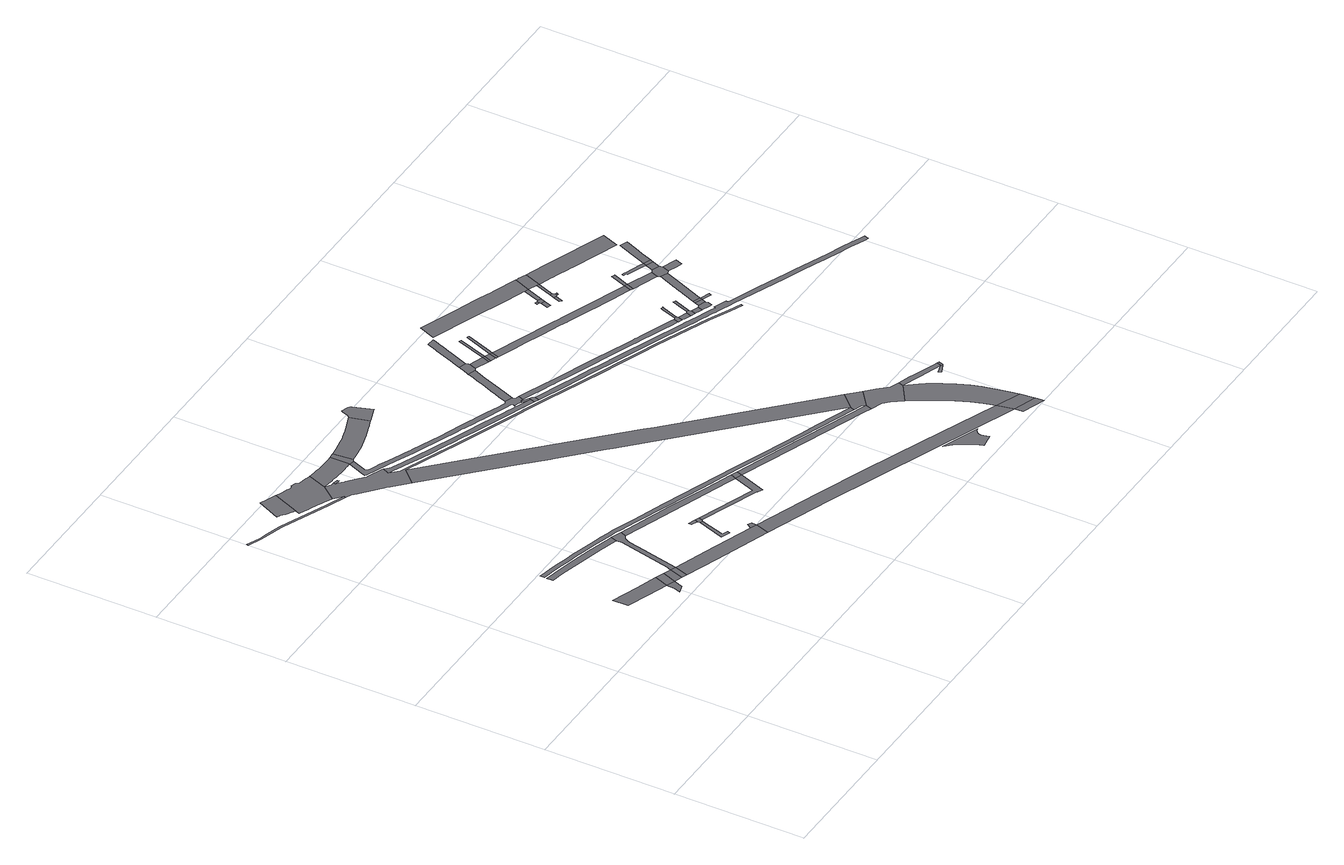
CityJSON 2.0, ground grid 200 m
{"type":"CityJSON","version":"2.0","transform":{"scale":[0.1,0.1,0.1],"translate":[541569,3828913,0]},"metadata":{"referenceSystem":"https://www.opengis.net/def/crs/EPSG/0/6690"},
"CityObjects":{
"road1":{"type":"Road","attributes":{"RoadStructureAttribute.sectionType":"1"},"geometry":[{"type":"MultiSurface","lod":"1","boundaries":[[[0,1,2,3,4,5]]]}]},
"road2":{"type":"Road","attributes":{"RoadStructureAttribute.sectionType":"1"},"geometry":[{"type":"MultiSurface","lod":"1","boundaries":[[[4,6,7,8,9]]]}]},
"road3":{"type":"Road","geometry":[{"type":"MultiSurface","lod":"1","boundaries":[[[5,4,9,10]]]}]},
"road4":{"type":"Road","attributes":{"RoadStructureAttribute.sectionType":"1"},"geometry":[{"type":"MultiSurface","lod":"1","boundaries":[[[10,9,11,12]]]}]},
"road5":{"type":"Road","geometry":[{"type":"MultiSurface","lod":"1","boundaries":[[[13,14,15,16,17,18,19,20,21,22,23,24,25,26]]]}]},
"road6":{"type":"Road","geometry":[{"type":"MultiSurface","lod":"1","boundaries":[[[12,11,27,28]]]}]},
"road7":{"type":"Road","attributes":{"RoadStructureAttribute.sectionType":"1"},"geometry":[{"type":"MultiSurface","lod":"1","boundaries":[[[29,30,31,32,33,34,35,36,37,38,39,40,41,42]]]}]},
"road8":{"type":"Road","attributes":{"function":"1"},"geometry":[{"type":"MultiSurface","lod":"1","boundaries":[[[43,44,45,46,47,48,49,50,51,52,53,54,55,56,57,58,59,60,61,62]]]}]},
"road9":{"type":"Road","geometry":[{"type":"MultiSurface","lod":"1","boundaries":[[[42,41,63,64,65,66,67,12,28,68,69,70,71,72,73,74,75,76]]]}]},
"road10":{"type":"Road","geometry":[{"type":"MultiSurface","lod":"1","boundaries":[[[77,78,79,80,81,82,83,84,62,61,85,86,87,88,89,90,91,92,93,94,95,96,97,98,99,100,101,102,103,104,105,106]]]}]},
"road11":{"type":"Road","attributes":{"RoadStructureAttribute.sectionType":"1"},"geometry":[{"type":"MultiSurface","lod":"1","boundaries":[[[107,28,27,108,109,110,111]]]}]},
"road12":{"type":"Road","geometry":[{"type":"MultiSurface","lod":"1","boundaries":[[[112,113,114,115]]]}]},
"road13":{"type":"Road","attributes":{"RoadStructureAttribute.sectionType":"1"},"geometry":[{"type":"MultiSurface","lod":"1","boundaries":[[[116,117,118,119,120,121,122,123]]]}]},
"road14":{"type":"Road","attributes":{"RoadStructureAttribute.sectionType":"1"},"geometry":[{"type":"MultiSurface","lod":"1","boundaries":[[[124,125,126,127,128,129,130,131,96,95,132,133,134,135,136,137,138,139,140,141,142,143,144,145,146,147,148,149,150,151,152]]]}]},
"road15":{"type":"Road","geometry":[{"type":"MultiSurface","lod":"1","boundaries":[[[153,154,155,156]]]}]},
"road16":{"type":"Road","geometry":[{"type":"MultiSurface","lod":"1","boundaries":[[[156,155,157,158,116,123,159,160]]]}]},
"road17":{"type":"Road","geometry":[{"type":"MultiSurface","lod":"1","boundaries":[[[161,162,111,110]]]}]},
"road18":{"type":"Road","attributes":{"RoadStructureAttribute.sectionType":"1"},"geometry":[{"type":"MultiSurface","lod":"1","boundaries":[[[163,164,165,76,75,166,167,168,169]]]}]},
"road19":{"type":"Road","geometry":[{"type":"MultiSurface","lod":"1","boundaries":[[[170,171,152,151,172,173,174,175]]]}]},
"road20":{"type":"Road","attributes":{"RoadStructureAttribute.sectionType":"1"},"geometry":[{"type":"MultiSurface","lod":"1","boundaries":[[[176,177,160,159,178,179,180,181,182,168]]]}]},
"road21":{"type":"Road","attributes":{"RoadStructureAttribute.sectionType":"1"},"geometry":[{"type":"MultiSurface","lod":"1","boundaries":[[[183,184,185,186,187,188,189,190,191,192,193,194,195,196,197,198,199,200,201,202,203,204,205,206,207,208,209,210,211,212,213,214,215,216,217,218,219,220,221,222]]]}]},
"road22":{"type":"Road","attributes":{"RoadStructureAttribute.sectionType":"1"},"geometry":[{"type":"MultiSurface","lod":"1","boundaries":[[[223,224,225,226,227,228,229,230,231,232,233,234,235,236,237,170,175,238,239,240,241,242,243,244,245,246,247,248,249,250,251,252,253,254,255,256,257,258]]]}]},
"road23":{"type":"Road","attributes":{"RoadStructureAttribute.sectionType":"1"},"geometry":[{"type":"MultiSurface","lod":"1","boundaries":[[[151,259,260,261,262,263,264,265,266,267,268,269,270,271,272,273,274,275,276,277,278,279,280,281,282,283,284,285,286,287,288,289,290,291,292,293,294,295,296,297,298,299,300,301,302,303,304,305,306,307,308,309,310,311,312,313,314,315,316,317,318,319,320,321,322,323,324,325,326,327,328,329,330,331,332,333,334,335,172]]]}]},
"road24":{"type":"Road","geometry":[{"type":"MultiSurface","lod":"1","boundaries":[[[336,169,168,182,337]]]}]},
"road25":{"type":"Road","attributes":{"RoadStructureAttribute.sectionType":"1"},"geometry":[{"type":"MultiSurface","lod":"1","boundaries":[[[338,339,340,341,342,343,344,345,346,347,348,349,350,351,352,353,354,355,356,357,358,359,360,361,362,363,364,365,366,367,368,369,370,371]]]}]},
"road26":{"type":"Road","geometry":[{"type":"MultiSurface","lod":"1","boundaries":[[[372,373,374,375,223,258,376,377,378,379,380,381,382,383]]]}]},
"road27":{"type":"Road","attributes":{"function":"1","RoadStructureAttribute.sectionType":"7"},"geometry":[{"type":"MultiSurface","lod":"1","boundaries":[[[384,385,386,387,388,389,390,391,392,393,394,395,396,397,398,399,400,401,402,222,403]]]}]},
"road28":{"type":"Road","attributes":{"RoadStructureAttribute.sectionType":"1"},"geometry":[{"type":"MultiSurface","lod":"1","boundaries":[[[404,405,406,110,109,407,408,409,410,411]]]}]},
"road29":{"type":"Road","attributes":{"RoadStructureAttribute.sectionType":"1"},"geometry":[{"type":"MultiSurface","lod":"1","boundaries":[[[412,413,337,182,414,415,416,417,418]]]}]},
"road30":{"type":"Road","geometry":[{"type":"MultiSurface","lod":"1","boundaries":[[[419,294,293,420,421,371,422]]]}]},
"road31":{"type":"Road","attributes":{"function":"1"},"geometry":[{"type":"MultiSurface","lod":"1","boundaries":[[[423,95,94,424,26,25,425,426,427,428,429,430,391,390,431,432,433,434,435,436,437,438,439,440,441,442,443,444,445,446,447,448,449,450,451,452,453,454,455,456,457,356,355,458,459,460,461,462,463,464,465,466,467,468,469,470,471,472,115,114]]]}]},
"road32":{"type":"Road","geometry":[{"type":"MultiSurface","lod":"1","boundaries":[[[473,474,422,371,370,475,476]]]}]},
"road33":{"type":"Road","attributes":{"RoadStructureAttribute.sectionType":"1"},"geometry":[{"type":"MultiSurface","lod":"1","boundaries":[[[477,478,479,480,481,482,483,484,305,304,485,486,487,488]]]}]},
"road34":{"type":"Road","attributes":{"RoadStructureAttribute.sectionType":"1"},"geometry":[{"type":"MultiSurface","lod":"1","boundaries":[[[489,490,491,492,493,494,495,496,497,498,499,500,501,502,503,504,505,506]]]}]},
"road35":{"type":"Road","geometry":[{"type":"MultiSurface","lod":"1","boundaries":[[[507,508,509,510,511,512,513,477,488,514,515,516,517,518]]]}]},
"road36":{"type":"Road","attributes":{"RoadStructureAttribute.sectionType":"1"},"geometry":[{"type":"MultiSurface","lod":"1","boundaries":[[[519,516,515,520,521]]]}]},
"road37":{"type":"Road","attributes":{"RoadStructureAttribute.sectionType":"1"},"geometry":[{"type":"MultiSurface","lod":"1","boundaries":[[[522,523,524,525,526,527,528,529,507,518,530,531,532,533,534,535,536,537]]]}]},
"road38":{"type":"Road","geometry":[{"type":"MultiSurface","lod":"1","boundaries":[[[521,520,538,539]]]}]},
"road39":{"type":"Road","attributes":{"RoadStructureAttribute.sectionType":"1"},"geometry":[{"type":"MultiSurface","lod":"1","boundaries":[[[540,539,538,541,542]]]}]},
"road40":{"type":"Road","geometry":[{"type":"MultiSurface","lod":"1","boundaries":[[[542,541,543,544,545]]]}]},
"road41":{"type":"Road","attributes":{"RoadStructureAttribute.sectionType":"1"},"geometry":[{"type":"MultiSurface","lod":"1","boundaries":[[[546,547,548,521,539]]]}]},
"road42":{"type":"Road","geometry":[{"type":"MultiSurface","lod":"1","boundaries":[[[403,222,221,549,418,550]]]}]},
"road43":{"type":"Road","attributes":{"RoadStructureAttribute.sectionType":"1"},"geometry":[{"type":"MultiSurface","lod":"1","boundaries":[[[551,552,553,554,555,556,557,542,545]]]}]},
"road44":{"type":"Road","attributes":{"RoadStructureAttribute.sectionType":"1"},"geometry":[{"type":"MultiSurface","lod":"1","boundaries":[[[558,559,560,561,562,563,564,565,566,567,301,300,568,569,570,571,572,573,574,575,576,577,578,579,580,581,582,583,584,585,586,587,588]]]}]},
"road45":{"type":"Road","geometry":[{"type":"MultiSurface","lod":"1","boundaries":[[[589,590,550,418,417,591,592,593,594,595]]]}]},
"road46":{"type":"Road","attributes":{"function":"1"},"geometry":[{"type":"MultiSurface","lod":"1","boundaries":[[[596,597,598,599,600,601,602,594,593,603,604,605,606,607,411,608]]]}]},
"road47":{"type":"Road","attributes":{"function":"1"},"geometry":[{"type":"MultiSurface","lod":"1","boundaries":[[[410,609,610,611]]]}]},
"road48":{"type":"Road","geometry":[{"type":"MultiSurface","lod":"1","boundaries":[[[411,410,611,608]]]}]},
"road49":{"type":"Road","attributes":{"RoadStructureAttribute.sectionType":"1"},"geometry":[{"type":"MultiSurface","lod":"1","boundaries":[[[612,613,614,595,594,615,616,617]]]}]},
"road50":{"type":"Road","attributes":{"RoadStructureAttribute.sectionType":"1"},"geometry":[{"type":"MultiSurface","lod":"1","boundaries":[[[618,619,620,621,622,623,624,625,626,545,544,627,628,629,630,631,632,633,634,635,636,637,638,639,640,641,642]]]}]},
"road51":{"type":"Road","attributes":{"RoadStructureAttribute.sectionType":"1"},"geometry":[{"type":"MultiSurface","lod":"1","boundaries":[[[643,644,645,646,647,648,649,650,651,652,653,654,655,656,657,658,659,660,661]]]}]},
"road52":{"type":"Road","geometry":[{"type":"MultiSurface","lod":"1","boundaries":[[[616,662,663,664]]]}]},
"road53":{"type":"Road","geometry":[{"type":"MultiSurface","lod":"1","boundaries":[[[617,616,664,665,666]]]}]},
"road54":{"type":"Road","attributes":{"RoadStructureAttribute.sectionType":"1"},"geometry":[{"type":"MultiSurface","lod":"1","boundaries":[[[667,668,669,670]]]}]},
"road55":{"type":"Road","geometry":[{"type":"MultiSurface","lod":"1","boundaries":[[[671,672,673,674]]]}]},
"road56":{"type":"Road","geometry":[{"type":"MultiSurface","lod":"1","boundaries":[[[675,674,673,667,670,676]]]}]},
"road57":{"type":"Road","geometry":[{"type":"MultiSurface","lod":"1","boundaries":[[[677,678,588,587,679,680,681,682,683]]]}]},
"road58":{"type":"Road","attributes":{"RoadStructureAttribute.sectionType":"1"},"geometry":[{"type":"MultiSurface","lod":"1","boundaries":[[[684,685,686,687,688,689]]]}]},
"road59":{"type":"Road","attributes":{"RoadStructureAttribute.sectionType":"1"},"geometry":[{"type":"MultiSurface","lod":"1","boundaries":[[[690,681,680,691,692,693,694]]]}]},
"road60":{"type":"Road","attributes":{"RoadStructureAttribute.sectionType":"1"},"geometry":[{"type":"MultiSurface","lod":"1","boundaries":[[[659,675,676,660]]]}]},
"road61":{"type":"Road","attributes":{"RoadStructureAttribute.sectionType":"1"},"geometry":[{"type":"MultiSurface","lod":"1","boundaries":[[[695,696,697,698,699,700,701,702,703,704,705,706,707,708,709,710,711,712,713,714,715,716,717,718,719,720,721,722,723,476,475,724,725,726,727,728,729,730,731,732,733,734,735,736,737,738,739,740,741,742,743,744,745,746,747,748,749]]]}]},
"road62":{"type":"Road","attributes":{"RoadStructureAttribute.sectionType":"1"},"geometry":[{"type":"MultiSurface","lod":"1","boundaries":[[[750,751,752,753,754,755,677,683]]]}]},
"road63":{"type":"Road","attributes":{"RoadStructureAttribute.sectionType":"1"},"geometry":[{"type":"MultiSurface","lod":"1","boundaries":[[[756,684,689,757,758,759]]]}]},
"road64":{"type":"Road","geometry":[{"type":"MultiSurface","lod":"1","boundaries":[[[760,761,694,693,762,763,764,765,766]]]}]},
"road65":{"type":"Road","geometry":[{"type":"MultiSurface","lod":"1","boundaries":[[[767,768,758,757]]]}]},
"road66":{"type":"Road","attributes":{"RoadStructureAttribute.sectionType":"1"},"geometry":[{"type":"MultiSurface","lod":"1","boundaries":[[[769,764,763,770,771,772,773]]]}]},
"road67":{"type":"Road","attributes":{"RoadStructureAttribute.sectionType":"1"},"geometry":[{"type":"MultiSurface","lod":"1","boundaries":[[[774,756,759,775]]]}]},
"road68":{"type":"Road","attributes":{"RoadStructureAttribute.sectionType":"1"},"geometry":[{"type":"MultiSurface","lod":"1","boundaries":[[[776,777,778,779,780,781,760,766]]]}]},
"road69":{"type":"Road","geometry":[{"type":"MultiSurface","lod":"1","boundaries":[[[782,783,661,660,774,775,784]]]}]},
"road70":{"type":"Road","geometry":[{"type":"MultiSurface","lod":"1","boundaries":[[[785,773,772,786,787,788,789,790,791]]]}]},
"road71":{"type":"Road","attributes":{"RoadStructureAttribute.sectionType":"1"},"geometry":[{"type":"MultiSurface","lod":"1","boundaries":[[[792,785,791,793]]]}]},
"road72":{"type":"Road","geometry":[{"type":"MultiSurface","lod":"1","boundaries":[[[794,792,793,795]]]}]},
"road73":{"type":"Road","geometry":[{"type":"MultiSurface","lod":"1","boundaries":[[[642,641,796,797]]]}]},
"road74":{"type":"Road","geometry":[{"type":"MultiSurface","lod":"1","boundaries":[[[798,799,800,801,802,795,793]]]}]},
"road75":{"type":"Road","attributes":{"RoadStructureAttribute.sectionType":"1"},"geometry":[{"type":"MultiSurface","lod":"1","boundaries":[[[803,804,805,642,797]]]}]},
"road76":{"type":"Road","attributes":{"RoadStructureAttribute.sectionType":"1"},"geometry":[{"type":"MultiSurface","lod":"1","boundaries":[[[806,807,808,809,810,811,812,794,795,813,814,815,816]]]}]},
"road77":{"type":"Road","attributes":{"RoadStructureAttribute.sectionType":"1"},"geometry":[{"type":"MultiSurface","lod":"1","boundaries":[[[817,797,796,818,819,820]]]}]},
"road78":{"type":"Road","attributes":{"RoadStructureAttribute.sectionType":"1"},"geometry":[{"type":"MultiSurface","lod":"1","boundaries":[[[821,822,823,824,825,826,827,828,829,830,831,832]]]}]},
"road79":{"type":"Road","attributes":{"RoadStructureAttribute.sectionType":"1"},"geometry":[{"type":"MultiSurface","lod":"1","boundaries":[[[833,834,784,775,835,836,837,838,839,840,841,842,843,844]]]}]},
"road80":{"type":"Road","geometry":[{"type":"MultiSurface","lod":"1","boundaries":[[[845,846,847,820,819,848,806,816,849,850,851,852,853,854]]]}]},
"road81":{"type":"Road","attributes":{"RoadStructureAttribute.sectionType":"1"},"geometry":[{"type":"MultiSurface","lod":"1","boundaries":[[[831,855,845,854,856]]]}]},
"road82":{"type":"Road","geometry":[{"type":"MultiSurface","lod":"1","boundaries":[[[832,831,856,857,858]]]}]},
"road83":{"type":"Road","attributes":{"RoadStructureAttribute.sectionType":"1"},"geometry":[{"type":"MultiSurface","lod":"1","boundaries":[[[859,852,851,860,861,862,863]]]}]},
"road84":{"type":"Road","attributes":{"RoadStructureAttribute.sectionType":"1"},"geometry":[{"type":"MultiSurface","lod":"1","boundaries":[[[864,865,866,832,858,867,868,869,870]]]}]}
},
"vertices":[
[1775,2703,0],[1358,2851,0],[1360,2612,0],[1700,2491,0],[2006,2383,0],[2081,2595,0],
[1996,2256,0],[1965,2165,0],[2078,2193,0],[2135,2337,0],
[2210,2549,0],
[2258,2294,0],[2332,2506,0],
[1314,7243,0],[605,7547,0],[565,7558,0],[350,7622,0],[227,7656,0],[18,7744,0],[8,7716,0],[219,7627,0],[343,7593,0],[558,7529,0],[596,7518,0],[1315,7210,0],[1583,7102,0],[1594,7130,0],
[2342,2264,0],[2416,2477,0],
[2526,3567,0],[2152,3673,0],[1976,3722,0],[1798,3764,0],[1592,3812,0],[1492,3836,0],[1348,3864,0],[1349,3768,0],[1529,3732,0],[1956,3628,0],[2255,3547,0],[2514,3469,0],[2532,3463,0],[2562,3555,0],
[1065,7982,0],[983,8016,0],[961,8026,0],[915,8045,0],[745,7696,0],[756,7691,0],[790,7674,0],[792,7674,0],[799,7668,0],[823,7649,0],[842,7635,0],[860,7621,0],[875,7610,0],[900,7594,0],[933,7574,0],[955,7560,0],[959,7558,0],[970,7550,0],[989,7538,0],[1160,7942,0],
[2540,3432,0],[2542,3402,0],[2543,3380,0],[2354,2566,0],[2344,2536,0],[2523,2964,0],[2533,3026,0],[2589,3290,0],[2609,3330,0],[2623,3360,0],[2642,3384,0],[2668,3401,0],[2687,3409,0],[2726,3500,0],
[1449,7863,0],[1412,7845,0],[1383,7855,0],[1337,7872,0],[1308,7882,0],[1295,7887,0],[1264,7898,0],[1216,7918,0],[961,7473,0],[980,7465,0],[1089,7418,0],[1108,7409,0],[1133,7399,0],[1234,7355,0],[1313,7321,0],[1341,7309,0],[1415,7268,0],[1461,7243,0],[1648,7475,0],[1755,7758,0],[1729,7762,0],[1698,7768,0],[1687,7771,0],[1643,7781,0],[1630,7784,0],[1581,7796,0],[1546,7806,0],[1531,7837,0],[1528,7843,0],[1451,7868,0],
[2916,2300,0],[2841,2088,0],[3694,1785,0],[3772,1996,0],[3673,2031,0],
[1859,7363,0],[1859,7394,0],[1784,7401,0],[1781,7370,0],
[3448,2689,0],[3304,2280,0],[3312,2273,0],[3437,2221,0],[3449,2261,0],[3367,2293,0],[3364,2301,0],[3483,2667,0],
[2199,7725,0],[2118,7724,0],[2085,7724,0],[2025,7726,0],[1965,7730,0],[1913,7735,0],[1851,7742,0],[1804,7749,0],[1692,7467,0],[1733,7460,0],[1746,7458,0],[1803,7448,0],[1833,7445,0],[1889,7438,0],[1906,7437,0],[1961,7432,0],[1986,7430,0],[2032,7427,0],[2074,7426,0],[2118,7425,0],[2165,7425,0],[2178,7425,0],[2200,7425,0],[2212,7426,0],[2226,7426,0],[2241,7427,0],[2244,7427,0],[2258,7428,0],[2259,7727,0],
[3352,2808,0],[3354,2763,0],[3440,2726,0],[3456,2770,0],
[3442,2719,0],[3448,2706,0],[3508,2697,0],[3525,2744,0],
[3776,2077,0],[3718,2104,0],
[4161,2992,0],[3552,3214,0],[3094,3373,0],[2945,3319,0],[4406,2800,0],[4539,2752,0],[4572,2844,0],
[2337,7733,0],[2284,7729,0],[2334,7407,0],[2337,7414,0],[2369,7433,0],[2371,7434,0],
[4418,2421,0],[4413,2418,0],[4416,2361,0],[4423,2354,0],[4420,2345,0],[4495,2311,0],[4638,2716,0],
[6124,2385,0],[5827,2490,0],[5211,2713,0],[4737,2890,0],[4156,3100,0],[3576,3310,0],[3053,3499,0],[2801,3589,0],[2706,3622,0],[2625,3645,0],[2503,3682,0],[2328,3730,0],[2102,3791,0],[1989,3821,0],[1851,3853,0],[1709,3889,0],[1578,3918,0],[1463,3942,0],[1347,3964,0],[1347,3898,0],[1450,3878,0],[1565,3855,0],[1694,3826,0],[1836,3790,0],[1973,3758,0],[2085,3728,0],[2311,3667,0],[2485,3620,0],[2606,3582,0],[2687,3560,0],[2779,3527,0],[3031,3438,0],[3554,3249,0],[4134,3038,0],[4715,2829,0],[5188,2652,0],[5805,2429,0],[6102,2323,0],[6647,2123,0],[6670,2187,0],
[3155,7948,0],[3040,7905,0],[2947,7872,0],[2919,7862,0],[2872,7845,0],[2852,7838,0],[2790,7818,0],[2745,7806,0],[2730,7802,0],[2656,7784,0],[2587,7770,0],[2542,7761,0],[2466,7748,0],[2423,7742,0],[2387,7738,0],[2425,7439,0],[2457,7443,0],[2493,7448,0],[2540,7454,0],[2549,7456,0],[2589,7463,0],[2636,7472,0],[2682,7481,0],[2712,7488,0],[2729,7492,0],[2786,7506,0],[2839,7521,0],[2845,7523,0],[2918,7546,0],[2967,7562,0],[3026,7581,0],[3072,7596,0],[3131,7618,0],[3145,7623,0],[3166,7631,0],[3230,7655,0],
[2233,7364,0],[2149,7152,0],[2136,7120,0],[2161,7109,0],[2624,6910,0],[2886,6799,0],[3095,6714,0],[3211,6669,0],[3313,6630,0],[3426,6588,0],[3515,6553,0],[3595,6524,0],[3639,6506,0],[3682,6490,0],[3710,6479,0],[3892,6405,0],[3898,6402,0],[3931,6390,0],[4006,6362,0],[4123,6318,0],[4275,6259,0],[4277,6258,0],[4391,6214,0],[4484,6179,0],[4491,6177,0],[4490,6171,0],[4487,6157,0],[4486,6153,0],[4481,6138,0],[4485,6137,0],[4487,6136,0],[4522,6124,0],[4546,6116,0],[4548,6115,0],[4589,6090,0],[4604,6115,0],[4596,6119,0],[4606,6118,0],[4609,6118,0],[4628,6116,0],[4637,6115,0],[4658,6112,0],[4686,6186,0],[4634,6206,0],[4628,6209,0],[4613,6246,0],[4500,6291,0],[4486,6283,0],[4465,6271,0],[4306,6332,0],[4303,6334,0],[4117,6404,0],[3985,6455,0],[3926,6478,0],[3906,6485,0],[3884,6494,0],[3709,6560,0],[3599,6603,0],[3535,6627,0],[3409,6674,0],[3106,6791,0],[2952,6854,0],[2928,6864,0],[2903,6874,0],[2839,6901,0],[2806,6914,0],[2773,6929,0],[2588,7008,0],[2443,7071,0],[2404,7087,0],[2306,7129,0],[2262,7149,0],[2261,7151,0],[2248,7186,0],[2257,7209,0],[2270,7242,0],[2288,7287,0],
[4606,2832,0],[4672,2808,0],
[4499,6098,0],[4476,6107,0],[4474,6108,0],[4437,6122,0],[4311,6172,0],[4307,6173,0],[3887,6335,0],[3716,6401,0],[3711,6400,0],[3711,6403,0],[3445,6501,0],[3151,6615,0],[2822,6748,0],[2643,6824,0],[2491,6889,0],[2475,6895,0],[2401,6960,0],[2382,6973,0],[2339,6872,0],[2362,6862,0],[2455,6822,0],[2461,6819,0],[2662,6732,0],[2853,6652,0],[3006,6589,0],[3225,6503,0],[3362,6450,0],[3503,6398,0],[3712,6318,0],[4279,6101,0],[4456,6034,0],[4472,6028,0],[4680,5948,0],[4706,6018,0],
[3233,8100,0],[3226,8081,0],[3190,7986,0],[3189,7985,0],[3240,7658,0],[3387,7710,0],[3466,7735,0],[3484,7741,0],[3385,8028,0],[3365,8045,0],[3358,8051,0],[3347,8061,0],
[4993,4260,0],[4884,4367,0],[3807,5432,0],[3720,5518,0],[3089,6139,0],[2544,6671,0],[2513,6702,0],[2301,6486,0],[2356,6432,0],[2707,6088,0],[3108,5692,0],[3375,5428,0],[3681,5125,0],[3724,5083,0],[4236,4586,0],[4306,4518,0],[5051,3785,0],[5803,3054,0],[6631,2231,0],[6881,2402,0],
[6467,984,0],[5567,1335,0],[4788,1628,0],[4710,1417,0],[5487,1125,0],[6385,775,0],[7726,249,0],[7680,508,0],
[6186,2257,0],[5406,2541,0],[5111,2545,0],[5711,2328,0],[6663,1979,0],[6783,1934,0],[6817,2026,0],
[4636,6096,0],[4621,6070,0],[4694,6026,0],[4722,6046,0],
[1735,7406,0],[1589,7134,0],[1665,7069,0],[1733,7010,0],[1829,6928,0],[2003,6778,0],[2041,6741,0],[2081,6702,0],[3374,6368,0],[4028,6120,0],[4818,5817,0],[5355,5610,0],[5765,5452,0],[5929,5391,0],[6351,5230,0],[6587,5143,0],[6951,4995,0],[7437,4796,0],[7751,4652,0],[7941,4572,0],[7953,4599,0],[7763,4680,0],[7449,4824,0],[6963,5023,0],[6598,5171,0],[6362,5258,0],[5939,5419,0],[5849,5452,0],[5366,5638,0],[4829,5845,0],[4038,6148,0],[3385,6396,0],[2460,6754,0],[2372,6842,0],[2349,6864,0],[2370,6982,0],[2287,7017,0],[2286,7018,0],[2251,7033,0],[2232,7041,0],[2157,7070,0],[2109,7089,0],[2104,7092,0],[2090,7104,0],[2073,7120,0],[2069,7124,0],[2037,7153,0],[1895,7280,0],[1882,7290,0],[1817,7342,0],
[4780,5993,0],[4764,6021,0],[4755,5919,0],[4782,5989,0],
[4786,7022,0],[4779,7004,0],[4747,6922,0],[4722,6857,0],[4673,6733,0],[4597,6538,0],[4579,6492,0],[4545,6409,0],[4676,6410,0],[4747,6590,0],[4825,6790,0],[4902,6985,0],
[6528,687,0],[6617,582,0],[6658,532,0],[6683,497,0],[6727,426,0],[6769,343,0],[6800,266,0],[6821,207,0],[7031,239,0],[7005,330,0],[6999,367,0],[7001,378,0],[7005,388,0],[7009,399,0],[7018,418,0],[7036,438,0],[7058,455,0],[7098,469,0],
[4861,7210,0],[4852,7187,0],[4847,7175,0],[4845,7170,0],[4841,7159,0],[4815,7095,0],[4795,7043,0],[4929,6997,0],[4947,7006,0],[4989,7119,0],[4982,7137,0],[4972,7166,0],
[5202,7039,0],[5162,6925,0],[5204,7038,0],
[5100,7824,0],[5041,7674,0],[5032,7650,0],[5004,7579,0],[4979,7514,0],[4925,7375,0],[4890,7283,0],[4871,7236,0],[5050,7367,0],[5082,7450,0],[5107,7515,0],[5146,7614,0],[5166,7665,0],[5185,7715,0],[5217,7797,0],[5224,7813,0],
[5195,6913,0],[5237,7026,0],
[5304,7001,0],[5282,6880,0],[5322,6994,0],
[5293,6876,0],[5320,6866,0],[5360,6979,0],
[5400,7479,0],[5382,7485,0],[5365,7492,0],
[6770,2077,0],[7062,2224,0],
[5375,7020,0],[5378,7029,0],[5525,7432,0],[5525,7433,0],[5508,7438,0],[5490,7443,0],[5337,7034,0],
[7154,5242,0],[6682,5422,0],[6597,5454,0],[6583,5460,0],[6526,5481,0],[6433,5517,0],[5929,5710,0],[5217,5983,0],[5118,6021,0],[4768,6155,0],[4754,6074,0],[4757,6073,0],[4989,5985,0],[5099,5942,0],[5188,5908,0],[5193,5906,0],[5428,5816,0],[5639,5734,0],[5901,5636,0],[5916,5631,0],[6204,5519,0],[6368,5457,0],[6383,5452,0],[6550,5387,0],[6563,5382,0],[6598,5369,0],[6764,5307,0],[6932,5242,0],[7098,5178,0],[7184,5146,0],[7212,5220,0],
[7335,1946,0],[7201,2088,0],[6959,1870,0],[7038,1782,0],[7154,1628,0],[7444,1823,0],[7471,1897,0],
[8027,527,0],[7949,887,0],[7900,1036,0],[7828,1211,0],[7747,1379,0],[7637,1567,0],[7585,1642,0],[7298,1410,0],[7386,1236,0],[7492,1038,0],[7572,844,0],[7631,678,0],[8054,355,0],
[7737,123,0],[8086,1,0],[8076,129,0],
[8052,1685,0],[7735,1801,0],[7651,1833,0],[7739,1713,0],[8080,1594,0],[8106,1665,0],
[6825,6431,0],[6506,6549,0],[6468,6563,0],[6361,6603,0],[5780,6821,0],[5761,6828,0],[5476,6936,0],[5412,6960,0],[5396,6966,0],[5354,6853,0],[5550,6780,0],[5727,6713,0],[5734,6711,0],[6052,6592,0],[6335,6487,0],[6464,6436,0],[6486,6428,0],[6745,6331,0],[6850,6292,0],[6936,6260,0],[7074,6208,0],[7189,6165,0],[7457,6064,0],[7490,6052,0],[7533,6165,0],
[6891,7517,0],[6625,7617,0],[6556,7643,0],[6531,7652,0],[6340,7724,0],[6031,7840,0],[6026,7842,0],[5369,8088,0],[5268,7837,0],[5416,7781,0],[5767,7648,0],[6043,7545,0],[6329,7438,0],[6427,7401,0],[6682,7305,0],[6759,7276,0],[6768,7273,0],[6824,7251,0],[6924,7505,0],
[7940,1556,0],[7961,1513,0],[8091,1569,0],
[8116,1580,0],[8143,1652,0],
[6647,6948,0],[6606,6837,0],[6662,6816,0],[6703,6927,0],
[6613,7023,0],[6601,6985,0],[6635,6974,0],[6648,7012,0],
[6674,7019,0],[6730,6998,0],
[7240,5229,0],[7239,5226,0],[7198,5140,0],[7254,5119,0],[7282,5193,0],[7275,5215,0],[7274,5219,0],
[6838,6862,0],[6799,6759,0],[6815,6746,0],[6832,6734,0],[6834,6739,0],[6874,6848,0],
[7297,5187,0],[7268,5114,0],[7293,5104,0],[7393,5066,0],[7422,5140,0],
[10073,3914,0],[9907,3980,0],[9909,3984,0],[9736,4053,0],[9503,4146,0],[9247,4249,0],[8982,4355,0],[8818,4421,0],[8729,4456,0],[8380,4595,0],[7963,4761,0],[7923,4777,0],[7908,4783,0],[7913,4797,0],[7918,4811,0],[7913,4813,0],[7725,4888,0],[7714,4860,0],[7651,4885,0],[7485,4951,0],[7461,4960,0],[7277,5033,0],[7255,5042,0],[7151,5082,0],[6180,5456,0],[5811,5597,0],[5731,5628,0],[5401,5753,0],[5228,5819,0],[5201,5749,0],[5374,5683,0],[5693,5561,0],[5975,5454,0],[6792,5142,0],[7227,4969,0],[7248,4961,0],[7433,4888,0],[7457,4878,0],[7581,4829,0],[7623,4812,0],[7685,4787,0],[7881,4710,0],[7894,4704,0],[8730,4372,0],[8823,4334,0],[9006,4261,0],[9222,4175,0],[9378,4113,0],[9613,4019,0],[9766,3958,0],[9881,3912,0],[9886,3908,0],[10022,3854,0],[10069,3836,0],[10096,3905,0],
[7370,5467,0],[7375,5482,0],[7376,5485,0],[7359,5488,0],[7341,5492,0],[7332,5467,0],
[6866,6936,0],[6910,6857,0],[6919,6890,0],[6902,6923,0],
[7446,5160,0],[7445,5158,0],[7408,5060,0],[7464,5038,0],[7493,5112,0],[7483,5147,0],[7482,5148,0],
[6934,6849,0],[6946,6879,0],
[7507,5107,0],[7479,5033,0],[7517,5018,0],[7577,4995,0],[7605,5070,0],
[6964,7198,0],[7001,7185,0],
[7541,5298,0],[7582,5402,0],[7565,5413,0],[7547,5424,0],[7546,5420,0],[7504,5312,0],
[6972,7487,0],[6965,7489,0],[7096,7440,0],
[7642,5084,0],[7591,4990,0],[7658,4964,0],[7714,4943,0],[7739,4934,0],[7767,5008,0],[7756,5045,0],
[7672,5157,0],[7783,5111,0],
[7687,5194,0],[7798,5148,0],
[7537,6034,0],[7580,6148,0],
[7836,5091,0],[7931,5055,0],[7938,5074,0],[7945,5093,0],[7843,5131,0],
[7680,6405,0],[7656,6413,0],[7632,6422,0],
[7954,5844,0],[7935,5798,0],[7838,5562,0],[7827,5536,0],[7801,5472,0],[7794,5453,0],[7773,5402,0],[7806,5167,0],[7931,5473,0],[7968,5563,0],[8065,5801,0],
[7594,6143,0],[7706,5971,0],[7935,5886,0],[7980,5997,0],
[8059,6205,0],[7793,6304,0],[7787,6307,0],[7743,6323,0],[7738,6309,0],[7733,6295,0],[7775,6278,0],[7781,6276,0],[7776,6258,0],[8022,6162,0],[8075,6141,0],[8096,6191,0],
[7462,7303,0],[7192,7404,0],[7155,7126,0],[7171,7121,0],[7243,7094,0],[7296,7074,0],[7470,7009,0],[7514,6992,0],[7553,6978,0],[7968,6822,0],[8271,6708,0],[8373,6961,0],
[8023,6015,0],[8004,6007,0],[8000,6006,0],[7944,5867,0],[8066,5802,0],[8111,5820,0],[8114,5819,0],[8159,5930,0],[8146,5959,0],[8137,5976,0],
[8070,6129,0],[8187,6094,0],
[8203,6134,0],[8208,6145,0],
[8362,5854,0],[8250,5768,0],[8296,5751,0],[8338,5736,0],[8379,5848,0],
[8293,6662,0],[8202,6445,0],[8135,6284,0],[8226,6188,0],[8282,6323,0],[8334,6446,0],[8405,6617,0]
]}
